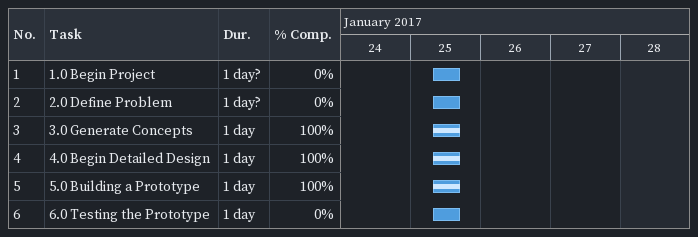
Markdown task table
| ID | Task | Duration | Start | Finish | % complete |
|---|---|---|---|---|---|
| 1 | 1.0 Begin Project | 1d? | 2017-01-25 | 2017-01-25 | 0 |
| 2 | 2.0 Define Problem | 1d? | 2017-01-25 | 2017-01-25 | 0 |
| 3 | 3.0 Generate Concepts | 1d | 2017-01-25 | 2017-01-25 | 100 |
| 4 | 4.0 Begin Detailed Design | 1d | 2017-01-25 | 2017-01-25 | 100 |
| 5 | 5.0 Building a Prototype | 1d | 2017-01-25 | 2017-01-25 | 100 |
| 6 | 6.0 Testing the Prototype | 1d | 2017-01-25 | 2017-01-25 | 0 |
